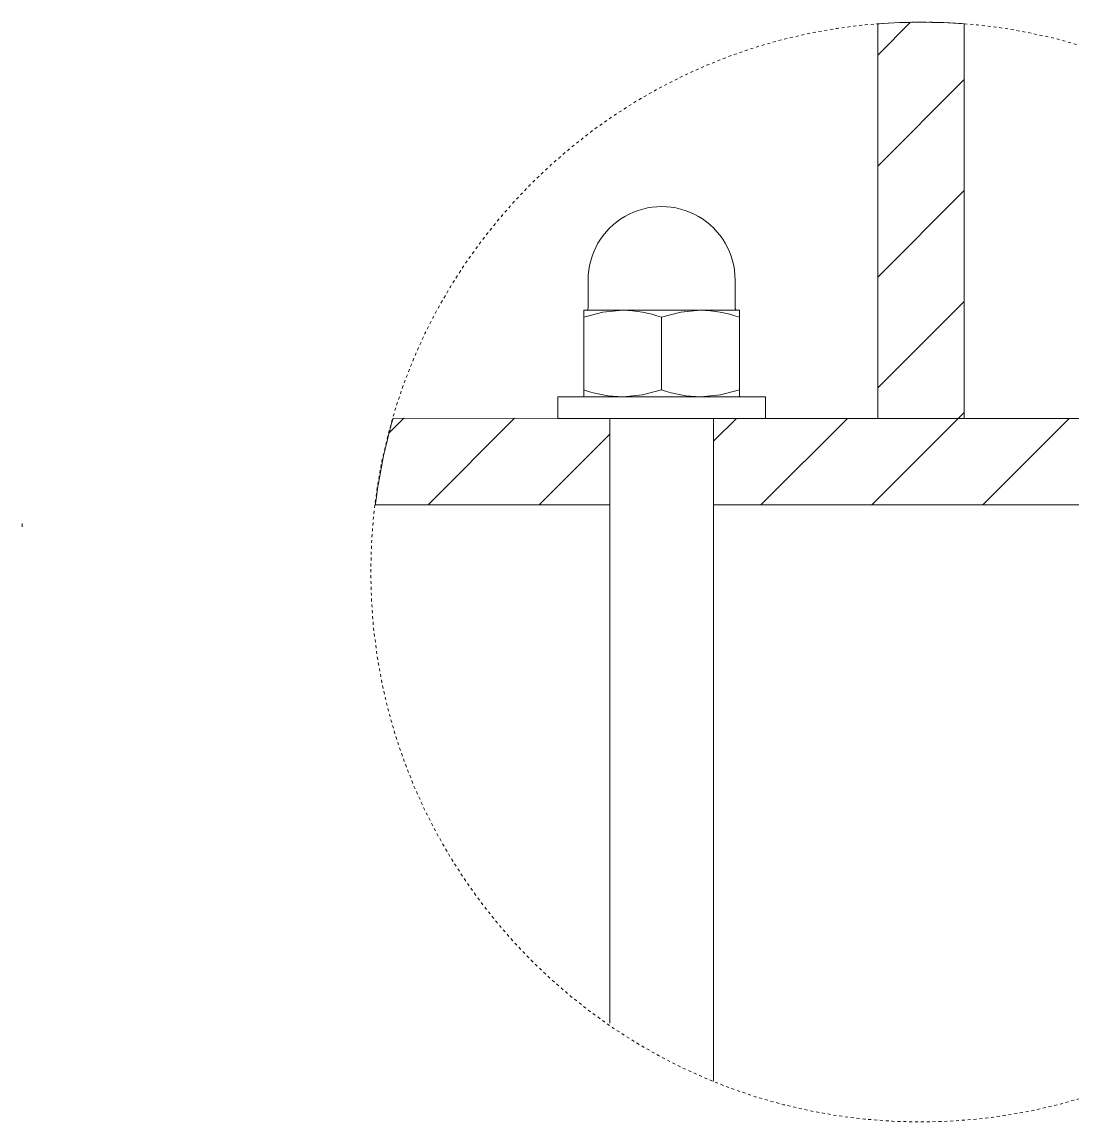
# Model space of a CAD drawing. Header units: inches. Extents: x 214 to 477, y -11 to 187.
# Drawn here: x 285.2 to 321.09, y -0.9 to 36.66 of the extents above; entities that cross this region are included whole.
import ezdxf

# ---------------------------------------------------------------- set-up
doc = ezdxf.new("R2010")
doc.units = ezdxf.units.IN
doc.linetypes.add('HIDDEN', pattern=[1.905, 1.27, -0.635])
doc.layers.add('ZANO_R', color=7, linetype='Continuous', lineweight=0)
doc.layers.add('ZANO_R_przerywana', color=250, linetype='HIDDEN', lineweight=0)

msp = doc.modelspace()

# ---------------------------------------------------------------- linework, layer by layer
at = {"layer": 'ZANO_R'}
for p, q in [((314.42561, 35.53172), (315.54675, 36.65285)), ((314.42561, 36.59807), (314.42561, 23.12759)), ((317.37839, 36.59807), (317.37839, 23.12759)), ((314.42561, 31.74362), (317.37839, 34.6964)), ((314.42561, 27.95553), (317.37839, 30.9083)), ((304.53383, 27.85203), (304.53383, 26.89239)), ((309.55353, 26.89239), (309.55353, 27.85203)), ((314.42561, 24.16743), (317.37839, 27.12021)), ((304.38618, 26.5812), (304.38618, 26.81856)), ((305.71492, 26.81856), (304.38618, 26.81856)), ((304.38618, 26.5812), (305.03717, 26.75342)), ((305.03717, 26.75342), (305.71492, 26.81856)), ((308.37242, 26.81856), (305.71492, 26.81856)), ((307.04368, 26.5812), (307.69466, 26.75342)), ((307.69466, 26.75342), (308.37242, 26.81856)), ((309.70118, 26.81856), (308.37242, 26.81856)), ((309.70118, 26.5812), (309.70118, 26.81856)), ((304.38618, 26.5812), (304.38618, 24.10314)), ((307.04368, 26.5812), (307.04368, 24.10314)), ((309.70118, 26.5812), (309.70118, 24.10314)), ((304.38618, 23.86579), (304.38618, 24.10314)), ((307.04368, 24.10314), (306.39269, 23.93094)), ((309.70118, 24.10314), (309.05017, 23.93094)), ((309.70118, 23.86579), (309.70118, 24.10314)), ((303.50034, 23.86579), (303.50034, 23.1276)), ((310.587, 23.86579), (303.50034, 23.86579)), ((306.39269, 23.93094), (305.71492, 23.86579)), ((309.05017, 23.93094), (308.37242, 23.86579)), ((310.587, 23.1276), (310.587, 23.86579)), ((317.17387, 23.12759), (317.37839, 23.33211)), ((297.73919, 22.63339), (298.23969, 23.13389)), ((297.87763, 23.13421), (305.27201, 23.12759)), ((299.06871, 20.17482), (302.0244, 23.1305)), ((310.587, 23.1276), (303.50034, 23.1276)), ((305.27201, 20.17482), (305.27201, 23.12759)), ((305.27201, 23.12759), (305.27201, 2.94673)), ((308.81534, 20.17482), (308.81534, 23.12759)), ((308.81534, 23.12759), (322.98866, 23.12759)), ((308.81534, 23.12759), (308.81534, 0.49723)), ((308.81534, 22.34526), (309.59768, 23.12759)), ((310.433, 20.17482), (313.38577, 23.12759)), ((314.2211, 20.17482), (317.17387, 23.12759)), ((317.37839, 23.12759), (314.42561, 23.12759)), ((318.00919, 20.17482), (320.96196, 23.12759)), ((302.85681, 20.17482), (305.27201, 22.59002)), ((305.27201, 20.17482), (297.26856, 20.17482)), ((322.98866, 20.17482), (308.81534, 20.17482)), ((285.20407, 19.5413), (285.20407, 19.42319)), ((305.27201, 4.41496), (305.27201, 2.47957))]:
    msp.add_line(p, q, dxfattribs=at)
for centre, radius, start, end in [((315.902, 17.88228), 18.77394, 85.489588, 94.510412), ((307.04368, 27.85204), 2.50985, 359.999731, 180.000269), ((304.45999, 26.8924), 0.07384, 270.002935, 359.990235), ((305.68095, 22.79047), 4.02823, 70.226957, 89.516766), ((308.33845, 22.79047), 4.02823, 70.226957, 89.516766), ((309.62737, 26.8924), 0.07384, 180.009765, 269.997065), ((305.74893, 27.89413), 4.02848, 250.227931, 269.516264), ((308.40643, 27.89413), 4.02848, 250.227931, 269.516264), ((315.89369, 17.88228), 18.76596, 163.747855, 173.014484)]:
    msp.add_arc(centre, radius, start, end, dxfattribs=at)
at = {"layer": 'ZANO_R_przerywana', "color": 1, "ltscale": 0.05}
msp.add_circle((315.89369, 17.88228), 18.78191, dxfattribs=at)

doc.saveas('drawing.dxf')
